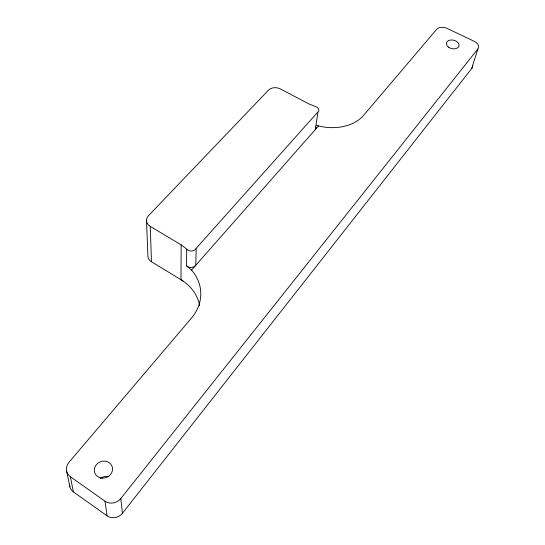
<?xml version="1.0" encoding="UTF-8"?>
<svg xmlns="http://www.w3.org/2000/svg" width="545" height="545" viewBox="0 0 545 545"><rect width="100%" height="100%" fill="white"/><g stroke="black" fill="none" stroke-linecap="round" stroke-linejoin="round"><path stroke-width="0.82" d="M181.158 244.848L188.522 250.496A5.832 4.748 0.5 0 0 194.592 250.128L318.696 111.105A5.184 3.774 8.3 0 0 317.061 107.242L308.988 103.945L280.307 88.91A8.536 6.158 6.2 0 0 268.556 90.075L148.478 215.718A9.578 7.616 -1.8 0 0 150.25 226.393L181.158 244.848L180.988 279.728A47.66 40.405 -4.4 0 1 199.668 305.752M316.373 125.105L318.553 125.936A41.216 29.634 8.9 0 0 363.658 115.302L436.695 29.294A7.766 5.157 12.8 0 1 446.995 28.354L474.341 41.386A7.862 5.232 14 0 1 477.842 48.982L471.745 68.486L122.434 513.247A11.063 10.253 -29 0 1 107.072 515.843L73.412 491.917L70.366 476.746A11.302 10.157 -25.1 0 1 69.031 462.262L191.493 318.055A48.887 40.936 -3.9 0 0 191.561 270.061L186.519 265.871L186.724 249.419M196.166 248.847L195.757 265.292L194.218 266.56A5.709 4.701 0.2 0 1 188.284 266.927L186.519 265.871M317.939 112.386L315.228 129.71L315.971 128.429A5.082 3.754 8.3 0 0 316.073 127.06M70.366 476.746L104.994 501.189A11.37 10.484 -26.2 0 0 120.806 498.552L477.842 48.982M191.561 270.061L318.553 125.936M146.496 220.173L147.886 255.659A9.149 7.467 -2.5 0 0 151.469 261.743L183.161 281.057M66.728 471.575L69.869 486.855M104.994 501.189L107.072 515.843M120.806 498.552L122.434 513.247M150.25 226.393L151.469 261.743M100.341 478.428A8.999 8.25 -25.4 0 1 108.407 476.78M73.412 491.917A11.002 9.946 -27.2 0 1 69.549 484.498M472.433 65.332A7.698 5.218 14.3 0 1 471.745 68.486M448.494 47.149A6.479 4.333 13.4 0 0 458.992 46.127A6.479 4.333 13.4 0 0 450.769 39.989A6.479 4.333 13.4 0 0 448.494 47.149M102.051 478.135A9.251 8.42 -23.1 0 0 111.943 465.982A9.251 8.42 -23.1 0 0 96.322 464.715A9.251 8.42 -23.1 0 0 102.051 478.135"/></g></svg>
